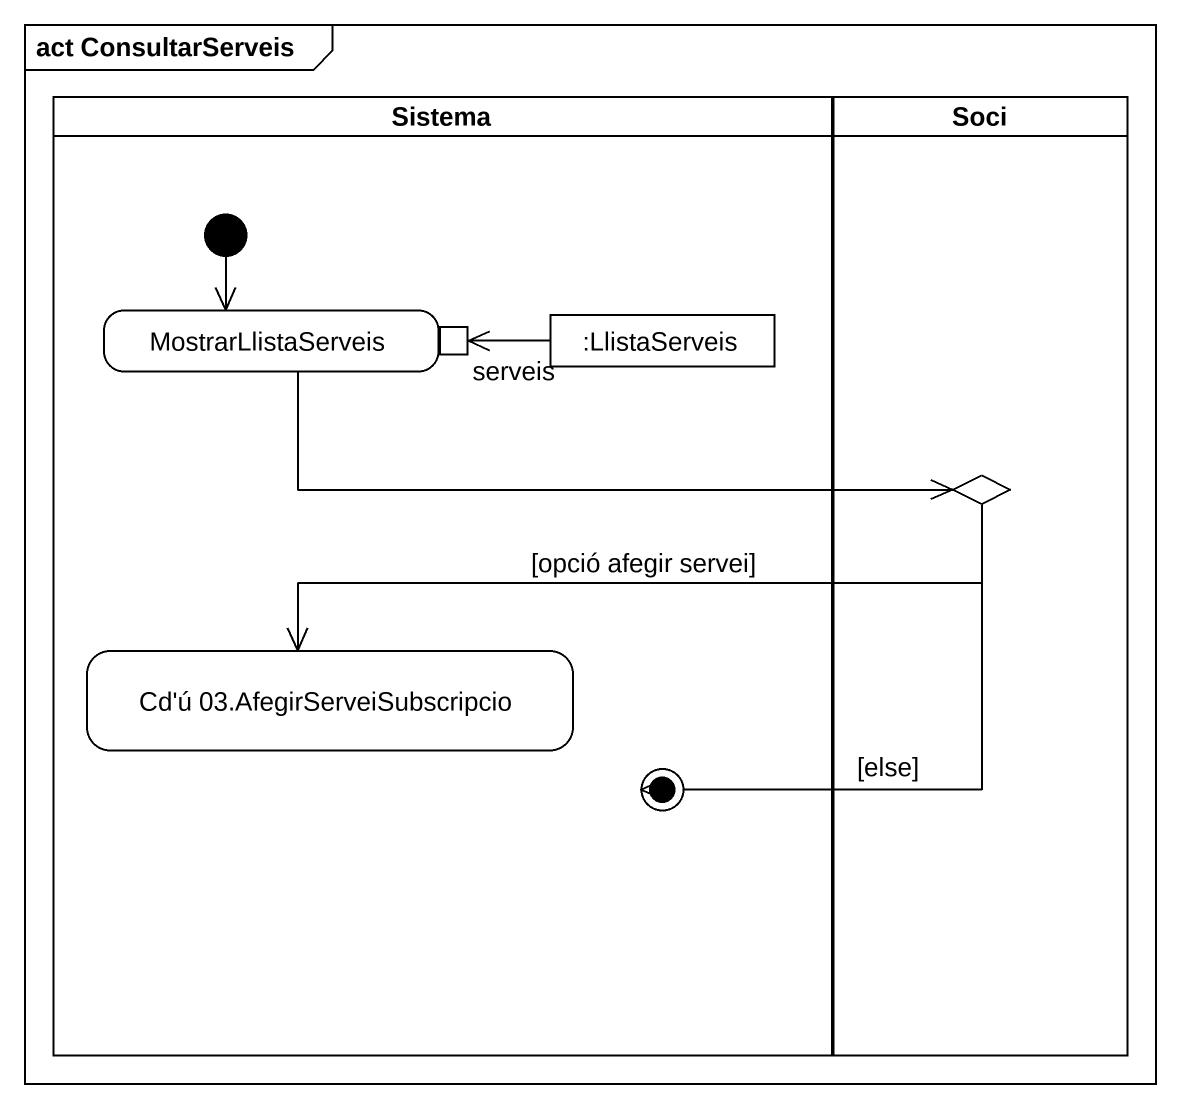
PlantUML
@startuml
mainframe act ConsultarServeis
hide empty description
state Sistema <<partition>> {
  state MostrarLlistaServeis {
    state serveis <<inputPin>>
  }
  state ":LlistaServeis" as LlistaServeis <<object>>
  state "Cd'ú 03.AfegirServeiSubscripcio" as Cd_ú_03_AfegirServeiSubscrip
  state final1 <<end>>
  [*] --> MostrarLlistaServeis
}
state Soci <<partition>> {
  state choice1 <<choice>>
}
MostrarLlistaServeis -right-> choice1
LlistaServeis -left-> serveis
choice1 -left-> Cd_ú_03_AfegirServeiSubscrip : [opció afegir servei]
choice1 --> final1 : [else]
@enduml
